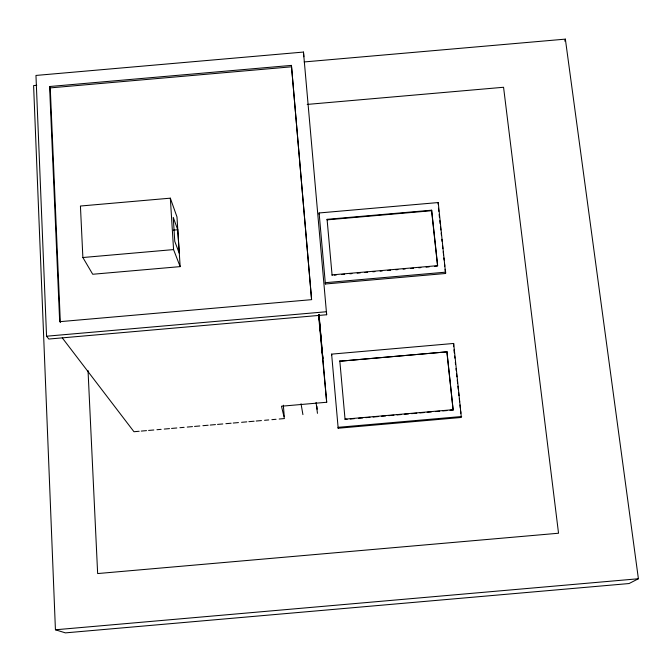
<?xml version="1.0" encoding="UTF-8"?>
<svg xmlns="http://www.w3.org/2000/svg" width="672" height="672" viewBox="0 0 672 672"><rect width="100%" height="100%" fill="white"/><g stroke="black" fill="none" stroke-linecap="round" stroke-linejoin="round"><path stroke-width="1.01" d="M431.592 210.722L431.668 210.193L327.079 219.332L327.113 219.853L431.592 210.722L437.581 266.129M438.01 204.078L438.245 202.549L319.116 212.965L319.225 214.46M319.116 212.965L325.391 283.996L445.603 273.487L438.245 202.549M446.855 351.851L339.822 361.217L446.855 351.851L453.146 410.012L450.03 410.29M331.699 355.236L331.624 354.127L453.667 343.459L453.608 346.676M564.757 41.101L565.362 39.127L304.181 61.942M453.146 410.012L446.947 351.464M453.667 343.459L461.353 417.455L338.176 428.232L331.624 354.127M565.362 39.127L638.4 578.752L629.068 583.54L65.411 632.873L55.432 629.782L33.6 85.579L36.733 85.31M326.651 314.748L303.475 52.063L35.96 75.44L46.553 336.21L48.812 339.041L326.651 314.748L326.432 311.741L46.553 336.21M291.43 65.394L311.59 299.662L59.682 321.686L49.585 86.52L291.43 65.394L311.598 299.569M49.585 86.52L50.249 87.889L291.564 66.805M307.213 104.42L503.563 87.268L558.533 533.232L97.65 573.56L88.032 370.532M170.327 198.173L80.43 206.027L82.874 257.519L92.719 274.26L180.155 266.624L176.971 216.896L170.327 198.173L173.569 249.589L180.155 266.624M173.334 230.135L177.736 229.757L179.231 253.201L174.77 241.374L173.25 217.392L177.736 229.757M82.874 257.519L173.569 249.589M334.186 275.167L336.277 274.982M341.502 274.529L344.635 274.252M349.852 273.798L351.943 273.613M357.168 273.16L360.301 272.882M364.476 272.521L367.609 272.244M372.834 271.79L374.917 271.606M380.142 271.152L382.234 270.967M387.45 270.514L390.583 270.236M395.808 269.783L397.9 269.598M403.116 269.144L405.208 268.96M410.432 268.506L413.566 268.229M418.782 267.775L420.874 267.59M426.09 267.137L429.223 266.86M434.448 266.406L436.54 266.221M445.864 272.152L325.29 282.694L325.391 283.996M319.04 314.404L326.693 402.259L281.484 406.216L284.416 418.564L279.191 419.026M139.18 431.264L133.963 431.726L62.294 337.907M141.271 431.088L146.496 430.626M148.588 430.441L153.812 429.988M156.946 429.71L161.12 429.349M164.262 429.072L169.487 428.618M171.57 428.434L176.795 427.98M179.928 427.703L184.111 427.342M187.244 427.064L192.469 426.611M194.561 426.426L199.786 425.964M202.919 425.695L208.144 425.233M210.227 425.057L215.452 424.595M217.543 424.41L222.768 423.956M225.901 423.679L231.126 423.226M233.218 423.041L238.442 422.587M241.576 422.31L246.8 421.856M248.892 421.672L254.108 421.218M256.2 421.033L261.425 420.571M264.558 420.302L268.741 419.933M271.874 419.664L276.049 419.294M453.247 409.676L345.047 419.143L347.138 419.286M350.255 419.017L354.413 418.648M358.571 418.286L362.729 417.925M365.845 417.648L370.003 417.287M373.12 417.018L378.319 416.556M381.436 416.287L385.594 415.926M388.71 415.649L393.91 415.195M397.026 414.926L401.184 414.557M404.3 414.288L408.458 413.927M411.575 413.65L416.774 413.196M419.891 412.927L424.049 412.558M427.165 412.289L431.323 411.919M435.481 411.558L439.631 411.197M442.756 410.92L446.914 410.558M461.672 416.522L338.117 427.333L338.176 428.232M55.432 629.782L638.4 578.752M301.031 403.738L302.921 414.616M316.075 402.427L317.453 413.339M438.463 208.219L438.799 211.327M439.144 214.435L439.48 217.543M439.824 220.651L440.16 223.759M440.504 226.867L440.84 229.975M441.185 233.083L441.412 235.158M441.865 239.299L442.092 241.374M442.537 245.515L442.882 248.623M443.218 251.731L443.562 254.839M443.898 257.947L444.125 260.022M444.578 264.163L444.805 266.238M445.15 269.346L445.603 273.487M453.953 349.801L454.289 352.918M454.633 356.042L454.86 358.126M455.314 362.292L455.54 364.367M456.002 368.533L456.229 370.616M456.565 373.741L456.91 376.858M457.254 379.982L457.59 383.107M457.934 386.232L458.279 389.348M458.615 392.473L458.959 395.598M459.304 398.714L459.64 401.839M459.984 404.964L460.328 408.089M460.664 411.205L460.9 413.288M431.668 210.193L437.665 265.65L332.077 274.882L332.102 275.352L327.079 219.332M320.914 337.562L318.864 314.723L322.854 358.504L321.913 348.323M318.536 314.874L326.693 402.259M319.049 315.008L319.418 319.082M339.805 360.83L345.064 419.471M316.882 406.182L317.142 409.24M303.475 52.063L303.845 56.75M283.34 405.182L284.248 416.506M50.249 87.889L60.346 322.585"/></g></svg>
